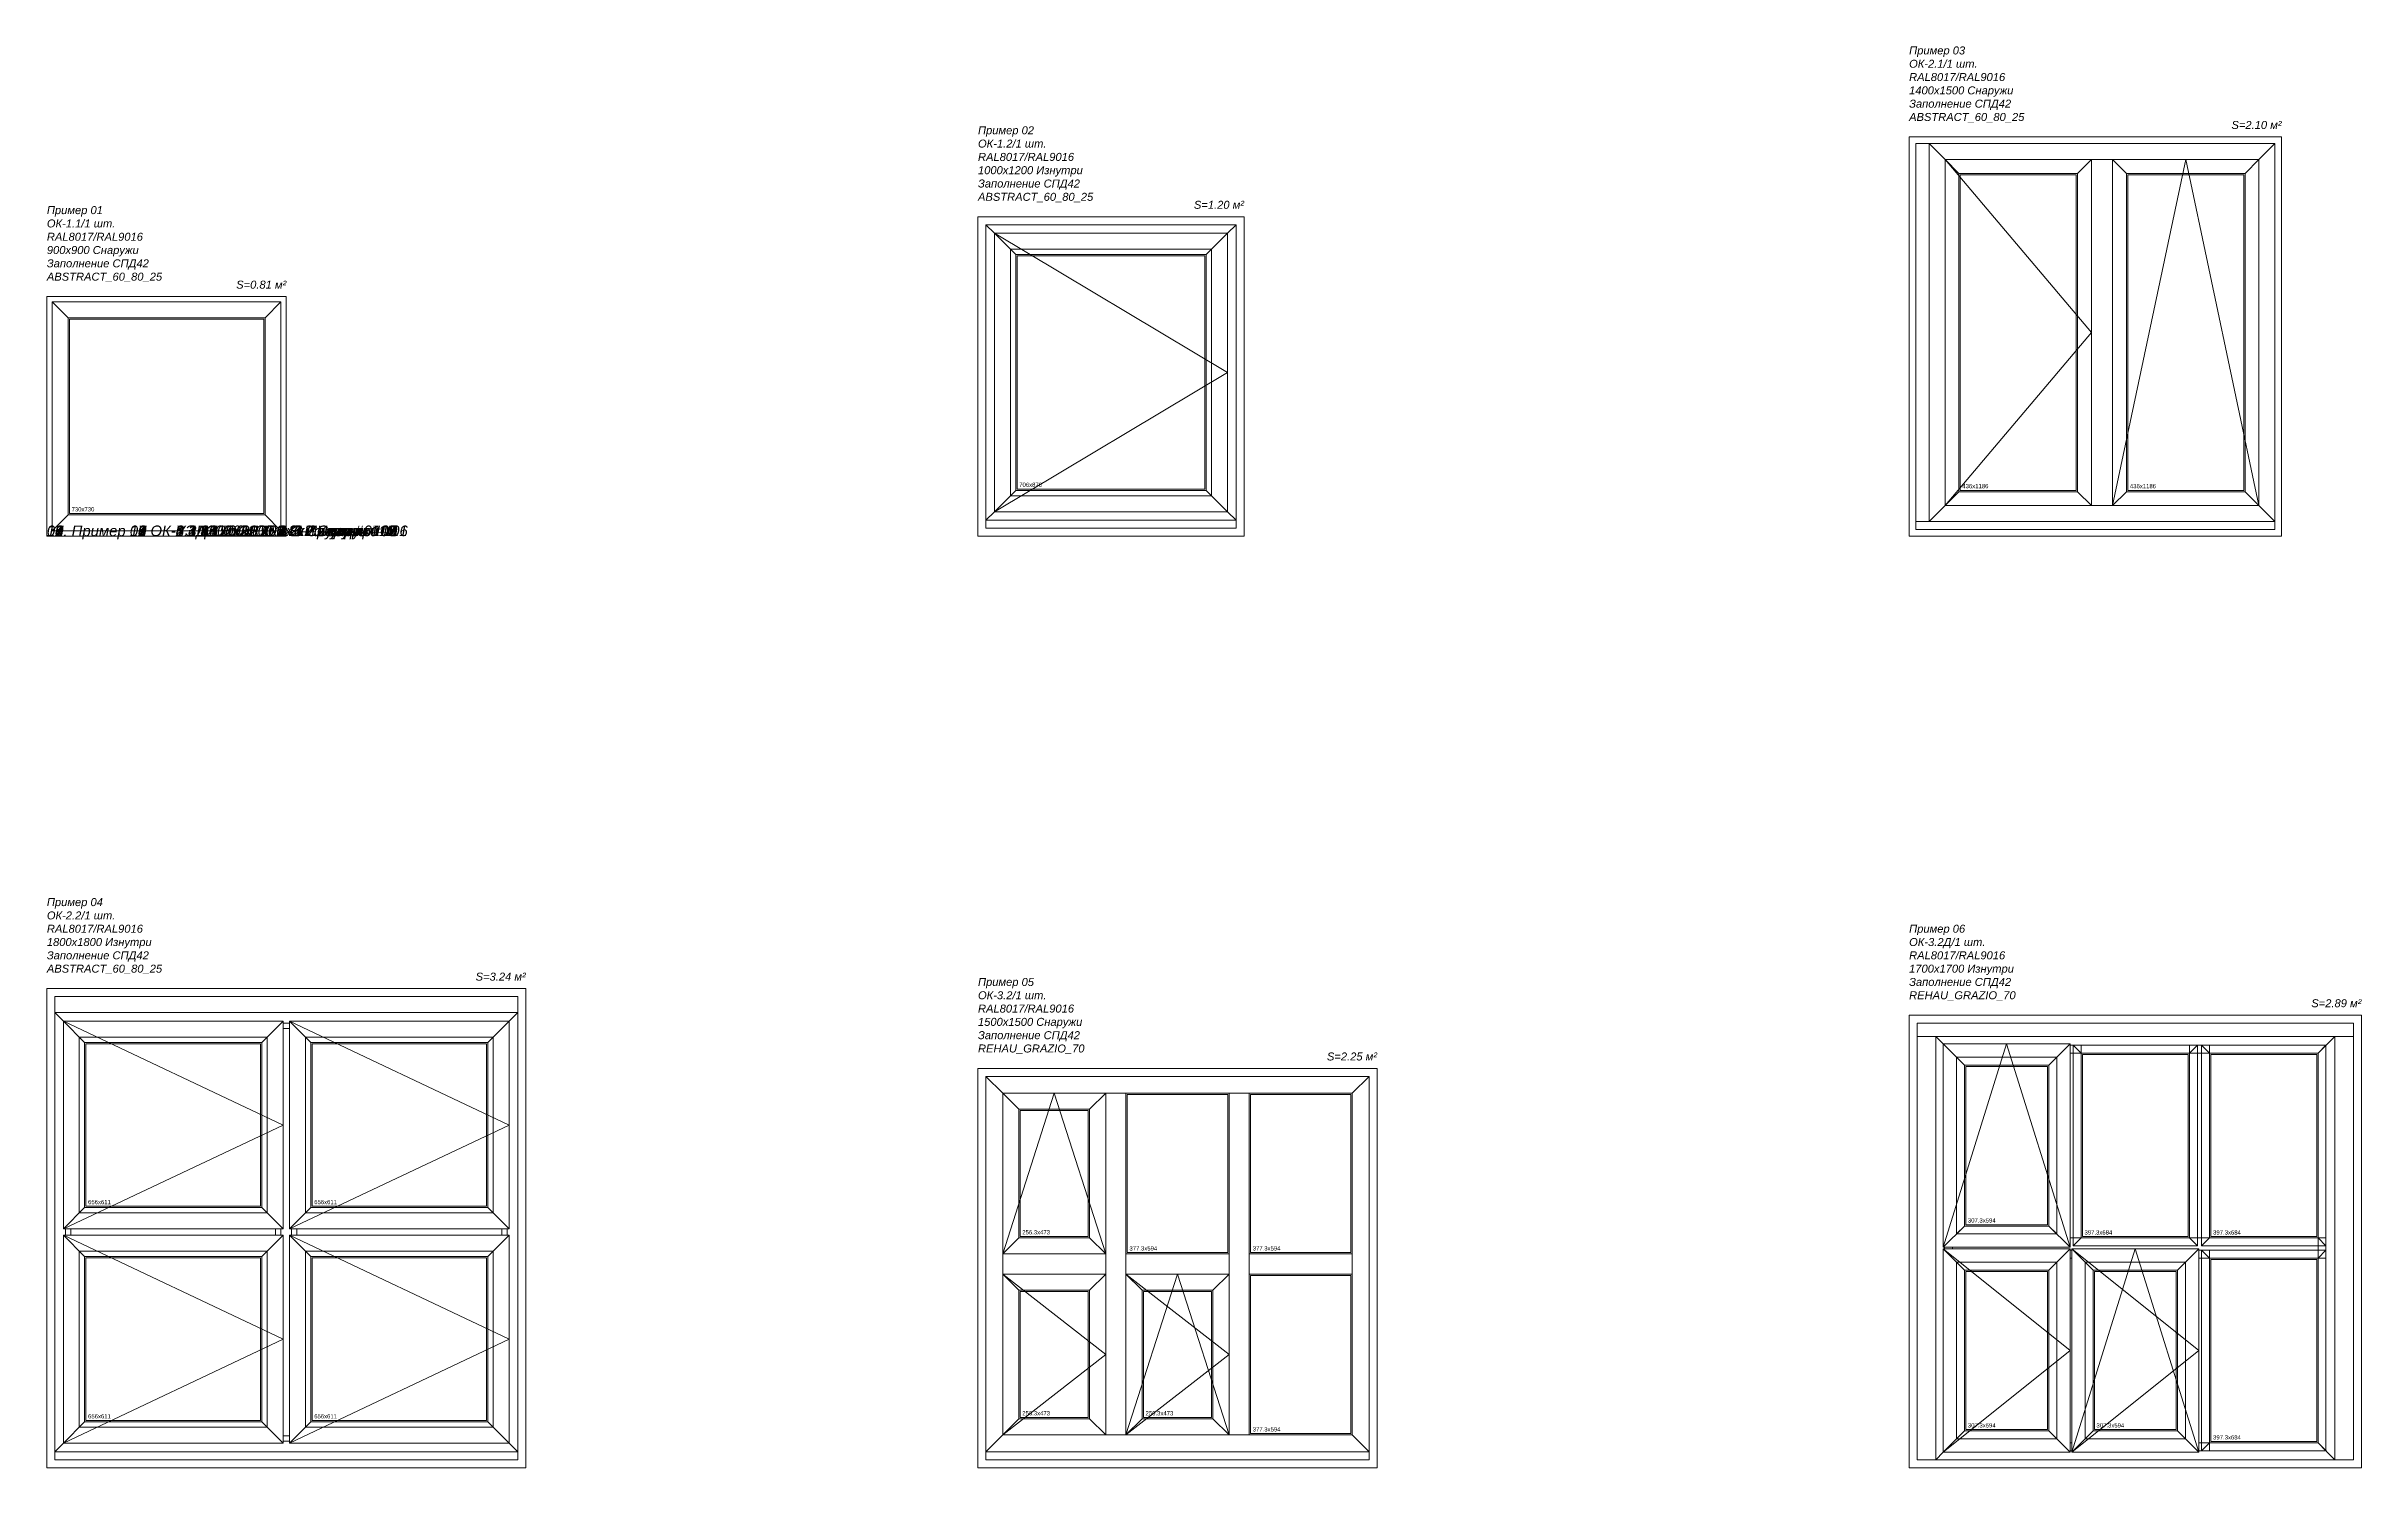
# Model space of a CAD drawing. Header units: millimetres. Extents: x -2 to 10601, y -10500 to 1840.
# Drawn here: x -2 to 8701, y -3500 to 1840 of the extents above; entities that cross this region are included whole.
import ezdxf
from ezdxf.enums import TextEntityAlignment as Align

# ---------------------------------------------------------------- set-up
doc = ezdxf.new("R2010")
doc.units = ezdxf.units.MM
doc.linetypes.add('GOST2.303 4', pattern=[0])
doc.layers.add('Заполнение', color=6, linetype='Continuous', plot=False)
for name, color, linetype, lineweight in [('Невидимые', 250, 'Continuous', 13), ('Окна', 195, 'Continuous', 0), ('Текст', 2, 'Continuous', 15), ('Штриховые', 170, 'GOST2.303 4', 9)]:
    doc.layers.add(name, color=color, linetype=linetype, lineweight=lineweight)
doc.styles.add('WindowStyle', font='Arial.ttf')
doc.styles.add('Основной стиль (для надписей)', font='ariali.ttf')

# ---------------------------------------------------------------- blocks, each defined once
blk = doc.blocks.new('Пример 01 ОК-1.1 900х900 1x1 Снаружи #01')
at = {"layer": 'Невидимые'}
blk.add_lwpolyline([(85, 85), (815, 85), (815, 815), (85, 815)], close=True, dxfattribs=at)
at = {"layer": 'Окна'}
for p, q in [((20, 880), (80, 820)), ((880, 880), (820, 820)), ((20, 20), (80, 80)), ((880, 20), (820, 80))]:
    blk.add_line(p, q, dxfattribs=at)
for points in [[(20, 20), (880, 20), (880, 880), (20, 880)], [(80, 80), (820, 80), (820, 820), (80, 820)]]:
    blk.add_lwpolyline(points, close=True, dxfattribs=at)
at = {"layer": 'Штриховые'}
blk.add_lwpolyline([(0, 0), (900, 0), (900, 900), (0, 900)], close=True, dxfattribs=at)
at = {"layer": 'Заполнение', "style": 'WindowStyle'}
blk.add_text('730х730', height=16, dxfattribs=at).set_placement((93, 93))
at = {"layer": 'Текст', "style": 'Основной стиль (для надписей)'}
blk.add_text('S=0.81 м²', height=30, dxfattribs=at).set_placement((900, 960), align=Align.TOP_RIGHT)
for tag, p in [('OBJECT', (0, 1210)), ('COLOR', (0, 1110)), ('WINDOW', (0, 1160)), ('SIZE', (0, 1060)), ('SYSTEM', (0, 960)), ('GLAZING', (0, 1010))]:
    blk.add_attdef(tag, p, '', height=30, dxfattribs=at)
blk = doc.blocks.new('Пример 02 ОК-1.2 1000х1200 1x1 Изнутри #02')
at = {"layer": 'Невидимые'}
blk.add_lwpolyline([(147, 177), (853, 177), (853, 1053), (147, 1053)], close=True, dxfattribs=at)
at = {"layer": 'Окна'}
for p, q in [((30, 1170), (62, 1138)), ((938, 1138), (62, 1138)), ((62, 1138), (62, 92)), ((62, 1138), (142, 1058)), ((938, 1138), (858, 1058)), ((970, 1170), (938, 1138)), ((938, 92), (938, 1138)), ((878, 1078), (122, 1078)), ((122, 1078), (142, 1058)), ((142, 1058), (122, 1078)), ((122, 1078), (122, 152)), ((858, 1058), (142, 1058)), ((142, 1058), (142, 172)), ((142, 1058), (858, 1058)), ((142, 172), (142, 1058)), ((858, 1058), (878, 1078)), ((878, 1078), (858, 1058)), ((858, 172), (858, 1058)), ((858, 1058), (858, 172)), ((878, 152), (878, 1078)), ((30, 60), (62, 92)), ((62, 92), (142, 172)), ((62, 92), (938, 92)), ((142, 172), (122, 152)), ((122, 152), (142, 172)), ((122, 152), (878, 152)), ((142, 172), (858, 172)), ((858, 172), (142, 172)), ((938, 92), (858, 172)), ((878, 152), (858, 172)), ((858, 172), (878, 152)), ((970, 60), (938, 92))]:
    blk.add_line(p, q, dxfattribs=at)
for points in [[(30, 60), (970, 60), (970, 1170), (30, 1170)], [(30, 30), (970, 30), (970, 60), (30, 60)]]:
    blk.add_lwpolyline(points, close=True, dxfattribs=at)
at = {"layer": 'Штриховые', "linetype": 'Continuous'}
for p in [(62, 1138), (62, 92)]:
    blk.add_line(p, (938, 615), dxfattribs=at)
at = {"layer": 'Штриховые'}
blk.add_lwpolyline([(0, 0), (1000, 0), (1000, 1200), (0, 1200)], close=True, dxfattribs=at)
at = {"layer": 'Заполнение', "style": 'WindowStyle'}
blk.add_text('706х876', height=16, dxfattribs=at).set_placement((155, 185))
at = {"layer": 'Текст', "style": 'Основной стиль (для надписей)'}
blk.add_text('S=1.20 м²', height=30, dxfattribs=at).set_placement((1000, 1260), align=Align.TOP_RIGHT)
for tag, p in [('OBJECT', (0, 1510)), ('WINDOW', (0, 1460)), ('COLOR', (0, 1410)), ('SIZE', (0, 1360)), ('GLAZING', (0, 1310)), ('SYSTEM', (0, 1260))]:
    blk.add_attdef(tag, p, '', height=30, dxfattribs=at)
blk = doc.blocks.new('Пример 03 ОК-2.1 1400х1500 2x1 Снаружи #03')
at = {"layer": 'Невидимые'}
for points in [[(192, 172), (628, 172), (628, 1358), (192, 1358)], [(822, 172), (1258, 172), (1258, 1358), (822, 1358)]]:
    blk.add_lwpolyline(points, close=True, dxfattribs=at)
at = {"layer": 'Окна'}
for p, q in [((75, 1475), (135, 1415)), ((135, 1415), (187, 1363)), ((685, 1415), (633, 1363)), ((765, 1415), (817, 1363)), ((1315, 1415), (1263, 1363)), ((1375, 1475), (1315, 1415)), ((633, 1363), (187, 1363)), ((187, 1363), (187, 167)), ((633, 167), (633, 1363)), ((1263, 1363), (817, 1363)), ((817, 1363), (817, 167)), ((1263, 167), (1263, 1363)), ((75, 55), (135, 115)), ((135, 115), (187, 167)), ((187, 167), (633, 167)), ((685, 115), (633, 167)), ((765, 115), (817, 167)), ((817, 167), (1263, 167)), ((1315, 115), (1263, 167)), ((1375, 55), (1315, 115))]:
    blk.add_line(p, q, dxfattribs=at)
for points in [[(25, 55), (75, 55), (75, 1475), (25, 1475)], [(75, 55), (1375, 55), (1375, 1475), (75, 1475)], [(135, 115), (1315, 115), (1315, 1415), (135, 1415)], [(685, 115), (765, 115), (765, 1415), (685, 1415)], [(25, 25), (1375, 25), (1375, 55), (25, 55)]]:
    blk.add_lwpolyline(points, close=True, dxfattribs=at)
at = {"layer": 'Штриховые'}
for p, q in [((135, 1415), (685, 765)), ((765, 115), (1040, 1415)), ((1315, 115), (1040, 1415)), ((135, 115), (685, 765))]:
    blk.add_line(p, q, dxfattribs=at)
blk.add_lwpolyline([(0, 0), (1400, 0), (1400, 1500), (0, 1500)], close=True, dxfattribs=at)
at = {"layer": 'Заполнение', "style": 'WindowStyle'}
for p in [(200, 180), (830, 180)]:
    blk.add_text('436х1186', height=16, dxfattribs=at).set_placement(p)
at = {"layer": 'Текст', "style": 'Основной стиль (для надписей)'}
blk.add_text('S=2.10 м²', height=30, dxfattribs=at).set_placement((1400, 1560), align=Align.TOP_RIGHT)
for tag, p in [('OBJECT', (0, 1810)), ('WINDOW', (0, 1760)), ('SIZE', (0, 1660)), ('COLOR', (0, 1710)), ('SYSTEM', (0, 1560)), ('GLAZING', (0, 1610))]:
    blk.add_attdef(tag, p, '', height=30, dxfattribs=at)
blk = doc.blocks.new('Пример 04 ОК-2.2 1800х1800 2x2 Изнутри #04')
at = {"layer": 'Невидимые'}
for points in [[(147, 982), (803, 982), (803, 1593), (147, 1593)], [(997, 982), (1653, 982), (1653, 1593), (997, 1593)], [(147, 177), (803, 177), (803, 788), (147, 788)], [(997, 177), (1653, 177), (1653, 788), (997, 788)]]:
    blk.add_lwpolyline(points, close=True, dxfattribs=at)
at = {"layer": 'Окна'}
for p, q in [((30, 1710), (62, 1678)), ((888, 1678), (62, 1678)), ((62, 1678), (62, 897)), ((62, 1678), (142, 1598)), ((888, 1678), (808, 1598)), ((888, 897), (888, 1678)), ((912, 1670), (888, 1670)), ((1738, 1678), (912, 1678)), ((912, 1678), (912, 897)), ((912, 1678), (992, 1598)), ((1738, 1678), (1658, 1598)), ((1770, 1710), (1738, 1678)), ((1738, 897), (1738, 1678)), ((828, 1618), (122, 1618)), ((122, 1618), (142, 1598)), ((142, 1598), (122, 1618)), ((122, 1618), (122, 957)), ((808, 1598), (142, 1598)), ((142, 1598), (142, 977)), ((142, 1598), (808, 1598)), ((142, 977), (142, 1598)), ((808, 1598), (828, 1618)), ((828, 1618), (808, 1598)), ((808, 977), (808, 1598)), ((808, 1598), (808, 977)), ((828, 957), (828, 1618)), ((912, 1650), (888, 1650)), ((1678, 1618), (972, 1618)), ((972, 1618), (992, 1598)), ((992, 1598), (972, 1618)), ((972, 1618), (972, 957)), ((1658, 1598), (992, 1598)), ((992, 1598), (992, 977)), ((992, 1598), (1658, 1598)), ((992, 977), (992, 1598)), ((1658, 1598), (1678, 1618)), ((1678, 1618), (1658, 1598)), ((1658, 977), (1658, 1598)), ((1658, 1598), (1658, 977)), ((1678, 957), (1678, 1618)), ((62, 897), (142, 977)), ((142, 977), (122, 957)), ((122, 957), (142, 977)), ((142, 977), (808, 977)), ((808, 977), (142, 977)), ((888, 897), (808, 977)), ((828, 957), (808, 977)), ((808, 977), (828, 957)), ((912, 897), (992, 977)), ((992, 977), (972, 957)), ((972, 957), (992, 977)), ((992, 977), (1658, 977)), ((1658, 977), (992, 977)), ((1738, 897), (1658, 977)), ((1678, 957), (1658, 977)), ((1658, 977), (1678, 957)), ((62, 897), (888, 897)), ((888, 873), (62, 873)), ((62, 873), (62, 92)), ((62, 873), (142, 793)), ((70, 897), (70, 873)), ((90, 897), (90, 873)), ((122, 957), (828, 957)), ((888, 873), (808, 793)), ((860, 897), (860, 873)), ((880, 873), (880, 897)), ((888, 92), (888, 873)), ((912, 897), (1738, 897)), ((1738, 873), (912, 873)), ((912, 873), (912, 92)), ((912, 873), (992, 793)), ((920, 897), (920, 873)), ((940, 873), (940, 897)), ((972, 957), (1678, 957)), ((1738, 873), (1658, 793)), ((1710, 873), (1710, 897)), ((1730, 873), (1730, 897)), ((1738, 92), (1738, 873)), ((828, 813), (122, 813)), ((122, 813), (142, 793)), ((142, 793), (122, 813)), ((122, 813), (122, 152)), ((808, 793), (142, 793)), ((142, 793), (142, 172)), ((142, 793), (808, 793)), ((142, 172), (142, 793)), ((808, 793), (828, 813)), ((828, 813), (808, 793)), ((808, 172), (808, 793)), ((808, 793), (808, 172)), ((828, 152), (828, 813)), ((1678, 813), (972, 813)), ((972, 813), (992, 793)), ((992, 793), (972, 813)), ((972, 813), (972, 152)), ((1658, 793), (992, 793)), ((992, 793), (992, 172)), ((992, 793), (1658, 793)), ((992, 172), (992, 793)), ((1658, 793), (1678, 813)), ((1678, 813), (1658, 793)), ((1658, 172), (1658, 793)), ((1658, 793), (1658, 172)), ((1678, 152), (1678, 813)), ((30, 60), (62, 92)), ((62, 92), (142, 172)), ((62, 92), (888, 92)), ((142, 172), (122, 152)), ((122, 152), (142, 172)), ((122, 152), (828, 152)), ((142, 172), (808, 172)), ((808, 172), (142, 172)), ((888, 92), (808, 172)), ((828, 152), (808, 172)), ((808, 172), (828, 152)), ((888, 120), (912, 120)), ((888, 100), (912, 100)), ((912, 92), (992, 172)), ((912, 92), (1738, 92)), ((992, 172), (972, 152)), ((972, 152), (992, 172)), ((972, 152), (1678, 152)), ((992, 172), (1658, 172)), ((1658, 172), (992, 172)), ((1738, 92), (1658, 172)), ((1678, 152), (1658, 172)), ((1658, 172), (1678, 152)), ((1770, 60), (1738, 92))]:
    blk.add_line(p, q, dxfattribs=at)
for points in [[(30, 1710), (1770, 1710), (1770, 1770), (30, 1770)], [(30, 60), (1770, 60), (1770, 1710), (30, 1710)], [(30, 30), (1770, 30), (1770, 60), (30, 60)]]:
    blk.add_lwpolyline(points, close=True, dxfattribs=at)
at = {"layer": 'Штриховые', "linetype": 'Continuous'}
for p, q in [((62, 1678), (888, 1287.5)), ((912, 1678), (1738, 1287.5)), ((62, 897), (888, 1287.5)), ((912, 897), (1738, 1287.5)), ((62, 873), (888, 482.5)), ((912, 873), (1738, 482.5)), ((62, 92), (888, 482.5)), ((912, 92), (1738, 482.5))]:
    blk.add_line(p, q, dxfattribs=at)
at = {"layer": 'Штриховые'}
blk.add_lwpolyline([(0, 0), (1800, 0), (1800, 1800), (0, 1800)], close=True, dxfattribs=at)
at = {"layer": 'Заполнение', "style": 'WindowStyle'}
for p in [(155, 990), (1005, 990), (155, 185), (1005, 185)]:
    blk.add_text('656х611', height=16, dxfattribs=at).set_placement(p)
at = {"layer": 'Текст', "style": 'Основной стиль (для надписей)'}
blk.add_text('S=3.24 м²', height=30, dxfattribs=at).set_placement((1800, 1860), align=Align.TOP_RIGHT)
for tag, p in [('OBJECT', (0, 2110)), ('WINDOW', (0, 2060)), ('COLOR', (0, 2010)), ('SIZE', (0, 1960)), ('GLAZING', (0, 1910)), ('SYSTEM', (0, 1860))]:
    blk.add_attdef(tag, p, '', height=30, dxfattribs=at)
blk = doc.blocks.new('Пример 05 ОК-3.2 1500х1500 3x2 Снаружи #05')
at = {"layer": 'Невидимые'}
for points in [[(561.3, 808), (938.7, 808), (938.7, 1402), (561.3, 1402)], [(1024.7, 808), (1402, 808), (1402, 1402), (1024.7, 1402)], [(158.5, 868.5), (414.8, 868.5), (414.8, 1341.5), (158.5, 1341.5)], [(1024.7, 128), (1402, 128), (1402, 722), (1024.7, 722)], [(158.5, 188.5), (414.8, 188.5), (414.8, 661.5), (158.5, 661.5)], [(621.8, 188.5), (878.2, 188.5), (878.2, 661.5), (621.8, 661.5)]]:
    blk.add_lwpolyline(points, close=True, dxfattribs=at)
at = {"layer": 'Окна'}
for p, q in [((30, 1470), (93, 1407)), ((93, 1407), (153.5, 1346.5)), ((480.3, 1407), (419.8, 1346.5)), ((1470, 1470), (1407, 1407)), ((419.8, 1346.5), (153.5, 1346.5)), ((153.5, 1346.5), (153.5, 863.5)), ((419.8, 863.5), (419.8, 1346.5)), ((93, 803), (153.5, 863.5)), ((153.5, 863.5), (419.8, 863.5)), ((480.3, 803), (419.8, 863.5)), ((93, 727), (153.5, 666.5)), ((480.3, 727), (419.8, 666.5)), ((556.3, 727), (616.8, 666.5)), ((943.7, 727), (883.2, 666.5)), ((419.8, 666.5), (153.5, 666.5)), ((153.5, 666.5), (153.5, 183.5)), ((419.8, 183.5), (419.8, 666.5)), ((883.2, 666.5), (616.8, 666.5)), ((616.8, 666.5), (616.8, 183.5)), ((883.2, 183.5), (883.2, 666.5)), ((93, 123), (153.5, 183.5)), ((153.5, 183.5), (419.8, 183.5)), ((480.3, 123), (419.8, 183.5)), ((556.3, 123), (616.8, 183.5)), ((616.8, 183.5), (883.2, 183.5)), ((943.7, 123), (883.2, 183.5)), ((30, 60), (93, 123)), ((1470, 60), (1407, 123))]:
    blk.add_line(p, q, dxfattribs=at)
for points in [[(30, 60), (1470, 60), (1470, 1470), (30, 1470)], [(93, 123), (1407, 123), (1407, 1407), (93, 1407)], [(480.3, 123), (556.3, 123), (556.3, 1407), (480.3, 1407)], [(943.7, 123), (1019.7, 123), (1019.7, 1407), (943.7, 1407)], [(93, 727), (480.3, 727), (480.3, 803), (93, 803)], [(556.3, 727), (943.7, 727), (943.7, 803), (556.3, 803)], [(1019.7, 727), (1407, 727), (1407, 803), (1019.7, 803)], [(30, 30), (1470, 30), (1470, 60), (30, 60)]]:
    blk.add_lwpolyline(points, close=True, dxfattribs=at)
at = {"layer": 'Штриховые'}
for p, q in [((93, 803), (286.7, 1407)), ((480.3, 803), (286.7, 1407)), ((93, 727), (480.3, 425)), ((556.3, 727), (943.7, 425)), ((556.3, 123), (750, 727)), ((943.7, 123), (750, 727)), ((93, 123), (480.3, 425)), ((556.3, 123), (943.7, 425))]:
    blk.add_line(p, q, dxfattribs=at)
blk.add_lwpolyline([(0, 0), (1500, 0), (1500, 1500), (0, 1500)], close=True, dxfattribs=at)
at = {"layer": 'Заполнение', "style": 'WindowStyle'}
for s, p in [('256.3х473', (166.5, 876.5)), ('377.3х594', (569.3, 816)), ('377.3х594', (1032.7, 816)), ('256.3х473', (166.5, 196.5)), ('256.3х473', (629.8, 196.5)), ('377.3х594', (1032.7, 136))]:
    blk.add_text(s, height=16, dxfattribs=at).set_placement(p)
at = {"layer": 'Текст', "style": 'Основной стиль (для надписей)'}
blk.add_text('S=2.25 м²', height=30, dxfattribs=at).set_placement((1500, 1560), align=Align.TOP_RIGHT)
for tag, p in [('OBJECT', (0, 1810)), ('WINDOW', (0, 1760)), ('SIZE', (0, 1660)), ('COLOR', (0, 1710)), ('SYSTEM', (0, 1560)), ('GLAZING', (0, 1610))]:
    blk.add_attdef(tag, p, '', height=30, dxfattribs=at)
blk = doc.blocks.new('Пример 06 ОК-3.2Д 1700х1700 3x2 Изнутри #06')
at = {"layer": 'Невидимые'}
for points in [[(213, 913), (520.3, 913), (520.3, 1507), (213, 1507)], [(651.3, 868), (1048.7, 868), (1048.7, 1552), (651.3, 1552)], [(1134.7, 868), (1532, 868), (1532, 1552), (1134.7, 1552)], [(213, 143), (520.3, 143), (520.3, 737), (213, 737)], [(696.3, 143), (1003.7, 143), (1003.7, 737), (696.3, 737)], [(1134.7, 98), (1532, 98), (1532, 782), (1134.7, 782)]]:
    blk.add_lwpolyline(points, close=True, dxfattribs=at)
at = {"layer": 'Окна'}
for p, q in [((100, 1620), (128, 1592)), ((605.3, 1592), (128, 1592)), ((128, 1592), (128, 828)), ((128, 1592), (208, 1512)), ((605.3, 1592), (525.3, 1512)), ((605.3, 828), (605.3, 1592)), ((646.3, 1587), (605.3, 1587)), ((646.3, 1557), (616.3, 1587)), ((616.3, 1587), (1083.7, 1587)), ((616.3, 833), (616.3, 1587)), ((616.3, 1587), (646.3, 1557)), ((646.3, 863), (646.3, 1587)), ((1129.7, 1587), (1053.7, 1587)), ((1053.7, 1587), (1053.7, 863)), ((1083.7, 1587), (1053.7, 1557)), ((1053.7, 1557), (1083.7, 1587)), ((1083.7, 1587), (1083.7, 833)), ((1129.7, 1557), (1099.7, 1587)), ((1099.7, 1587), (1567, 1587)), ((1099.7, 833), (1099.7, 1587)), ((1099.7, 1587), (1129.7, 1557)), ((1129.7, 863), (1129.7, 1587)), ((1600, 1620), (1537, 1557)), ((1567, 1587), (1537, 1557)), ((1537, 1557), (1567, 1587)), ((1567, 1587), (1567, 833)), ((555.3, 1542), (178, 1542)), ((178, 1542), (208, 1512)), ((208, 1512), (178, 1542)), ((178, 1542), (178, 878)), ((525.3, 1512), (208, 1512)), ((208, 1512), (208, 908)), ((208, 1512), (525.3, 1512)), ((208, 908), (208, 1512)), ((525.3, 1512), (555.3, 1542)), ((555.3, 1542), (525.3, 1512)), ((525.3, 908), (525.3, 1512)), ((525.3, 1512), (525.3, 908)), ((555.3, 878), (555.3, 1542)), ((1537, 1557), (605.3, 1557)), ((1053.7, 1557), (646.3, 1557)), ((646.3, 1557), (646.3, 863)), ((1053.7, 863), (1053.7, 1557)), ((1537, 1557), (1129.7, 1557)), ((1129.7, 1557), (1129.7, 863)), ((1537, 93), (1537, 1557)), ((1537, 863), (1537, 1557)), ((128, 828), (208, 908)), ((208, 908), (178, 878)), ((178, 878), (208, 908)), ((178, 878), (555.3, 878)), ((208, 908), (525.3, 908)), ((525.3, 908), (208, 908)), ((605.3, 828), (525.3, 908)), ((555.3, 878), (525.3, 908)), ((525.3, 908), (555.3, 878)), ((128, 828), (605.3, 828)), ((605.3, 822), (128, 822)), ((128, 822), (128, 58)), ((128, 822), (208, 742)), ((133, 828), (133, 822)), ((163, 828), (163, 822)), ((605.3, 822), (525.3, 742)), ((605.3, 863), (646.3, 863)), ((1567, 863), (605.3, 863)), ((605.3, 58), (605.3, 822)), ((611.3, 817), (605.3, 817)), ((605.3, 787), (611.3, 787)), ((1088.7, 822), (611.3, 822)), ((611.3, 822), (611.3, 58)), ((611.3, 822), (691.3, 742)), ((616.3, 833), (646.3, 863)), ((646.3, 863), (616.3, 833)), ((1083.7, 833), (616.3, 833)), ((646.3, 863), (1053.7, 863)), ((1088.7, 822), (1008.7, 742)), ((1053.7, 863), (1129.7, 863)), ((1053.7, 863), (1083.7, 833)), ((1083.7, 833), (1053.7, 863)), ((1088.7, 58), (1088.7, 822)), ((1129.7, 817), (1088.7, 817)), ((1088.7, 787), (1567, 787)), ((1099.7, 833), (1129.7, 863)), ((1129.7, 863), (1099.7, 833)), ((1567, 833), (1099.7, 833)), ((1129.7, 787), (1099.7, 817)), ((1099.7, 817), (1567, 817)), ((1099.7, 63), (1099.7, 817)), ((1099.7, 817), (1129.7, 787)), ((1129.7, 863), (1537, 863)), ((1129.7, 63), (1129.7, 817)), ((1537, 787), (1129.7, 787)), ((1129.7, 787), (1129.7, 93)), ((1537, 863), (1567, 833)), ((1567, 833), (1537, 863)), ((1567, 817), (1537, 787)), ((1537, 787), (1567, 817)), ((1537, 93), (1537, 787)), ((1567, 787), (1567, 863)), ((1567, 817), (1567, 63)), ((555.3, 772), (178, 772)), ((178, 772), (208, 742)), ((208, 742), (178, 772)), ((178, 772), (178, 108)), ((525.3, 742), (208, 742)), ((208, 742), (208, 138)), ((208, 742), (525.3, 742)), ((208, 138), (208, 742)), ((525.3, 742), (555.3, 772)), ((555.3, 772), (525.3, 742)), ((525.3, 138), (525.3, 742)), ((525.3, 742), (525.3, 138)), ((555.3, 108), (555.3, 772)), ((1038.7, 772), (661.3, 772)), ((661.3, 772), (691.3, 742)), ((691.3, 742), (661.3, 772)), ((661.3, 772), (661.3, 108)), ((1008.7, 742), (691.3, 742)), ((691.3, 742), (691.3, 138)), ((691.3, 742), (1008.7, 742)), ((691.3, 138), (691.3, 742)), ((1008.7, 742), (1038.7, 772)), ((1038.7, 772), (1008.7, 742)), ((1008.7, 138), (1008.7, 742)), ((1008.7, 742), (1008.7, 138)), ((1038.7, 108), (1038.7, 772)), ((128, 58), (208, 138)), ((208, 138), (178, 108)), ((178, 108), (208, 138)), ((178, 108), (555.3, 108)), ((208, 138), (525.3, 138)), ((525.3, 138), (208, 138)), ((605.3, 58), (525.3, 138)), ((555.3, 108), (525.3, 138)), ((525.3, 138), (555.3, 108)), ((605.3, 93), (611.3, 93)), ((611.3, 58), (691.3, 138)), ((691.3, 138), (661.3, 108)), ((661.3, 108), (691.3, 138)), ((661.3, 108), (1038.7, 108)), ((691.3, 138), (1008.7, 138)), ((1008.7, 138), (691.3, 138)), ((1088.7, 58), (1008.7, 138)), ((1038.7, 108), (1008.7, 138)), ((1008.7, 138), (1038.7, 108)), ((1088.7, 93), (1537, 93)), ((1099.7, 63), (1129.7, 93)), ((1129.7, 93), (1099.7, 63)), ((1129.7, 93), (1537, 93)), ((1600, 30), (1537, 93)), ((1537, 93), (1567, 63)), ((1567, 63), (1537, 93)), ((100, 30), (128, 58)), ((128, 58), (605.3, 58)), ((605.3, 63), (611.3, 63)), ((611.3, 58), (1088.7, 58)), ((1088.7, 63), (1129.7, 63)), ((1567, 63), (1099.7, 63))]:
    blk.add_line(p, q, dxfattribs=at)
for points in [[(30, 1620), (1670, 1620), (1670, 1670), (30, 1670)], [(30, 30), (100, 30), (100, 1620), (30, 1620)], [(100, 30), (1600, 30), (1600, 1620), (100, 1620)], [(1600, 30), (1670, 30), (1670, 1620), (1600, 1620)]]:
    blk.add_lwpolyline(points, close=True, dxfattribs=at)
at = {"layer": 'Штриховые', "linetype": 'Continuous'}
for p, q in [((128, 828), (366.7, 1592)), ((605.3, 828), (366.7, 1592)), ((128, 822), (605.3, 440)), ((611.3, 822), (1088.7, 440)), ((611.3, 58), (850, 822)), ((1088.7, 58), (850, 822)), ((128, 58), (605.3, 440)), ((611.3, 58), (1088.7, 440))]:
    blk.add_line(p, q, dxfattribs=at)
at = {"layer": 'Штриховые'}
blk.add_lwpolyline([(0, 0), (1700, 0), (1700, 1700), (0, 1700)], close=True, dxfattribs=at)
at = {"layer": 'Заполнение', "style": 'WindowStyle'}
for s, p in [('307.3х594', (221, 921)), ('397.3х684', (659.3, 876)), ('397.3х684', (1142.7, 876)), ('307.3х594', (221, 151)), ('307.3х594', (704.3, 151)), ('397.3х684', (1142.7, 106))]:
    blk.add_text(s, height=16, dxfattribs=at).set_placement(p)
at = {"layer": 'Текст', "style": 'Основной стиль (для надписей)'}
blk.add_text('S=2.89 м²', height=30, dxfattribs=at).set_placement((1700, 1760), align=Align.TOP_RIGHT)
for tag, p in [('OBJECT', (0, 2010)), ('COLOR', (0, 1910)), ('WINDOW', (0, 1960)), ('SIZE', (0, 1860)), ('GLAZING', (0, 1810)), ('SYSTEM', (0, 1760))]:
    blk.add_attdef(tag, p, '', height=30, dxfattribs=at)

msp = doc.modelspace()

# ---------------------------------------------------------------- block references
at = {"layer": 'Окна'}
for name, p, values in [('Пример 03 ОК-2.1 1400х1500 2x1 Снаружи #03', (7000, 0), {'OBJECT': 'Пример 03', 'WINDOW': 'ОК-2.1/1 шт.', 'COLOR': 'RAL8017/RAL9016', 'SIZE': '1400х1500 Снаружи', 'GLAZING': 'Заполнение СПД42', 'SYSTEM': 'ABSTRACT_60_80_25'}), ('Пример 02 ОК-1.2 1000х1200 1x1 Изнутри #02', (3500, 0), {'OBJECT': 'Пример 02', 'WINDOW': 'ОК-1.2/1 шт.', 'COLOR': 'RAL8017/RAL9016', 'SIZE': '1000х1200 Изнутри', 'GLAZING': 'Заполнение СПД42', 'SYSTEM': 'ABSTRACT_60_80_25'}), ('Пример 01 ОК-1.1 900х900 1x1 Снаружи #01', (0, 0), {'OBJECT': 'Пример 01', 'WINDOW': 'ОК-1.1/1 шт.', 'COLOR': 'RAL8017/RAL9016', 'SIZE': '900х900 Снаружи', 'GLAZING': 'Заполнение СПД42', 'SYSTEM': 'ABSTRACT_60_80_25'}), ('Пример 04 ОК-2.2 1800х1800 2x2 Изнутри #04', (0, -3500), {'OBJECT': 'Пример 04', 'WINDOW': 'ОК-2.2/1 шт.', 'COLOR': 'RAL8017/RAL9016', 'SIZE': '1800х1800 Изнутри', 'GLAZING': 'Заполнение СПД42', 'SYSTEM': 'ABSTRACT_60_80_25'}), ('Пример 06 ОК-3.2Д 1700х1700 3x2 Изнутри #06', (7000, -3500), {'OBJECT': 'Пример 06', 'WINDOW': 'ОК-3.2Д/1 шт.', 'COLOR': 'RAL8017/RAL9016', 'SIZE': '1700х1700 Изнутри', 'GLAZING': 'Заполнение СПД42', 'SYSTEM': 'REHAU_GRAZIO_70'}), ('Пример 05 ОК-3.2 1500х1500 3x2 Снаружи #05', (3500, -3500), {'OBJECT': 'Пример 05', 'WINDOW': 'ОК-3.2/1 шт.', 'COLOR': 'RAL8017/RAL9016', 'SIZE': '1500х1500 Снаружи', 'GLAZING': 'Заполнение СПД42', 'SYSTEM': 'REHAU_GRAZIO_70'})]:
    msp.add_blockref(name, p, dxfattribs=at).add_auto_attribs(values)

# ---------------------------------------------------------------- texts
at = {"layer": 'Текст', "style": 'Основной стиль (для надписей)'}
for s in ['10. Пример 10 ОК-8.4 4800х3000 8x4 Изнутри #10', '11. Пример 11 ОК-2.2П 1500х1500 2x2 Снаружи #11', '12. Пример 12 ОК-УЗ 1200х2100 2x3 Изнутри #12', '01. Пример 01 ОК-1.1 900х900 1x1 Снаружи #01', '02. Пример 02 ОК-1.2 1000х1200 1x1 Изнутри #02', '03. Пример 03 ОК-2.1 1400х1500 2x1 Снаружи #03', '04. Пример 04 ОК-2.2 1800х1800 2x2 Изнутри #04', '05. Пример 05 ОК-3.2 1500х1500 3x2 Снаружи #05', '06. Пример 06 ОК-3.2Д 1700х1700 3x2 Изнутри #06', '07. Пример 07 ОК-3.3 2100х2100 3x3 Снаружи #07', '08. Пример 08 ОК-4.3 2400х1800 4x3 Изнутри #08', '09. Пример 09 ОК-6.3 3600х2000 6x3 Снаружи #09']:
    msp.add_text(s, height=40, dxfattribs=at).set_placement((0, 0))

doc.saveas('drawing.dxf')
